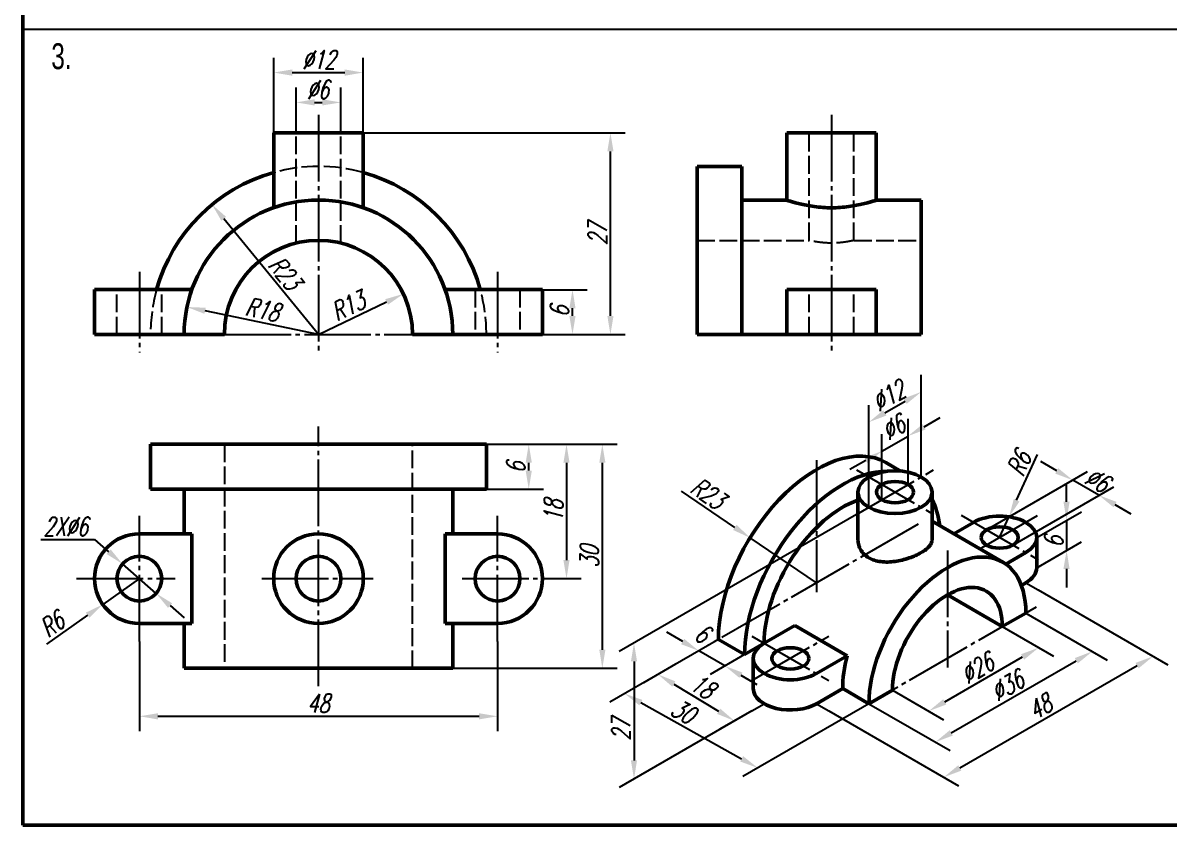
# Model space of a CAD drawing. Header units: millimetres. Extents: x 94 to 2877, y 87 to 1089.
# Drawn here: x 856 to 1010.8, y 396.5 to 504.9 of the extents above; entities that cross this region are included whole.
import ezdxf

# ---------------------------------------------------------------- set-up
doc = ezdxf.new("R2010")
doc.units = ezdxf.units.MM
doc.header["$LTSCALE"] = 0.6
doc.header["$PDMODE"] = 33
doc.header["$PDSIZE"] = 1.5
doc.linetypes.add('myCENTER', pattern=[18, 15, -1, 1, -1])
doc.linetypes.add('myHIDDEN', pattern=[5, 4, -1])
doc.layers.get('Defpoints').update_dxf_attribs({"lineweight": 20})
for name, color, linetype, lineweight in [('中心线', 7, 'myCENTER', 25), ('尺寸', 7, 'Continuous', 25), ('标题文字', 7, 'Continuous', 25), ('答案中心线', 1, 'myCENTER', 25), ('答案尺寸', 1, 'Continuous', 25), ('答案粗实线', 1, 'Continuous', 50), ('答案虚线', 1, 'myHIDDEN', 25), ('粗实线', 7, 'Continuous', 50), ('细实线', 7, 'Continuous', 25), ('轴测图', 7, 'Continuous', 50)]:
    doc.layers.add(name, color=color, linetype=linetype, lineweight=lineweight)
doc.styles.add('尺寸文字1-2.5号', font='txt.shx', dxfattribs={"width": 0.7, "oblique": 15, "height": 2.5})
doc.styles.add('标题汉字2-3.5号', font='', dxfattribs={"width": 0.7, "height": 3.5})
doc.styles.get('标题汉字2-3.5号').set_extended_font_data('FZFangSong-Z02')
doc.dimstyles.new('尺寸25', dxfattribs={"dimtxt": 2.5, "dimasz": 2.5, "dimexe": 2, "dimexo": 0, "dimgap": 0.5, "dimtad": 1, "dimdec": 0, "dimdsep": 46, "dimtxsty": '尺寸文字1-2.5号', "dimcen": 0, "dimadec": 0, "dimazin": 0, "dimtfac": 1, "dimtdec": 0, "dimtmove": 0, "dimatfit": 3, "dimfxl": 1, "dimarcsym": 0})
doc.dimstyles.new('尺寸25$4', dxfattribs={"dimtxt": 2.5, "dimasz": 2.5, "dimexe": 1, "dimexo": 0, "dimgap": 0.5, "dimtad": 1, "dimdec": 0, "dimdsep": 46, "dimtxsty": '尺寸文字1-2.5号', "dimcen": 0, "dimadec": 0, "dimazin": 0, "dimtfac": 1, "dimtdec": 0, "dimtmove": 0, "dimatfit": 1, "dimfxl": 1, "dimarcsym": 0})
doc.dimstyles.new('水平标注25', dxfattribs={"dimtxt": 2.5, "dimasz": 2.5, "dimexe": 2, "dimexo": 0, "dimgap": 0.5, "dimtad": 1, "dimtih": 1, "dimtoh": 1, "dimdec": 0, "dimzin": 0, "dimdsep": 46, "dimtxsty": '尺寸文字1-2.5号', "dimcen": 0, "dimadec": 0, "dimazin": 0, "dimtfac": 1, "dimtdec": 0, "dimtmove": 1, "dimatfit": 3, "dimfxl": 1, "dimtolj": 1, "dimtzin": 0, "dimarcsym": 0})

# ---------------------------------------------------------------- blocks, each defined once
blk = doc.blocks.new('*D319')
at = {"layer": 'Defpoints', "color": 0}
for p in [(918.6, 447.98), (924.32, 447.98), (918.6, 441.93)]:
    blk.add_point(p, dxfattribs=at)
at = {"layer": '答案尺寸', "color": 0, "lineweight": -2}
for p, q in [((918.6, 447.98), (926.32, 447.98)), ((924.32, 444.43), (924.32, 445.48)), ((918.6, 441.93), (926.32, 441.93))]:
    blk.add_line(p, q, dxfattribs=at)
at = {"layer": '答案尺寸', "color": 0}
for points in [[(923.9, 445.48), (924.74, 445.48), (924.32, 447.98)], [(923.9, 444.43), (924.74, 444.43), (924.32, 441.93)]]:
    blk.add_solid(points, dxfattribs=at)
at = {"layer": '答案尺寸', "color": 0, "insert": (922.57, 444.83), "char_height": 2.5, "attachment_point": 5, "rotation": 90, "style": '尺寸文字1-2.5号'}
blk.add_mtext('6', dxfattribs=at)
blk = doc.blocks.new('*D320')
at = {"layer": 'Defpoints', "color": 0}
for p in [(918.6, 447.98), (928.58, 429.83), (929.42, 429.83)]:
    blk.add_point(p, dxfattribs=at)
at = {"layer": '答案尺寸', "color": 0, "lineweight": -2}
for p, q in [((918.6, 447.98), (931.42, 447.98)), ((929.42, 445.48), (929.42, 432.33)), ((928.58, 429.83), (931.42, 429.83))]:
    blk.add_line(p, q, dxfattribs=at)
at = {"layer": '答案尺寸', "color": 0}
for points in [[(929, 445.48), (929.83, 445.48), (929.42, 447.98)], [(929, 432.33), (929.83, 432.33), (929.42, 429.83)]]:
    blk.add_solid(points, dxfattribs=at)
at = {"layer": '答案尺寸', "color": 0, "insert": (927.67, 439), "char_height": 2.5, "attachment_point": 5, "rotation": 90, "style": '尺寸文字1-2.5号'}
blk.add_mtext('18', dxfattribs=at)
blk = doc.blocks.new('*D321')
at = {"layer": 'Defpoints', "color": 0}
for p in [(918.6, 447.98), (914.06, 417.73), (934.26, 417.73)]:
    blk.add_point(p, dxfattribs=at)
at = {"layer": '答案尺寸', "color": 0, "lineweight": -2}
for p, q in [((918.6, 447.98), (936.26, 447.98)), ((934.26, 445.48), (934.26, 420.23)), ((914.06, 417.73), (936.26, 417.73))]:
    blk.add_line(p, q, dxfattribs=at)
at = {"layer": '答案尺寸', "color": 0}
for points in [[(933.85, 445.48), (934.68, 445.48), (934.26, 447.98)], [(933.85, 420.23), (934.68, 420.23), (934.26, 417.73)]]:
    blk.add_solid(points, dxfattribs=at)
at = {"layer": '答案尺寸', "color": 0, "insert": (932.51, 432.79), "char_height": 2.5, "attachment_point": 5, "rotation": 90, "style": '尺寸文字1-2.5号'}
blk.add_mtext('30', dxfattribs=at)
blk = doc.blocks.new('*D322')
at = {"layer": 'Defpoints', "color": 0}
for p in [(871.71, 421.36), (920.11, 421.36), (920.11, 411.24)]:
    blk.add_point(p, dxfattribs=at)
at = {"layer": '答案尺寸', "color": 0, "lineweight": -2}
for p, q in [((871.71, 421.36), (871.71, 409.24)), ((920.11, 421.36), (920.11, 409.24)), ((874.21, 411.24), (917.61, 411.24))]:
    blk.add_line(p, q, dxfattribs=at)
at = {"layer": '答案尺寸', "color": 0}
for points in [[(874.21, 411.65), (874.21, 410.82), (871.71, 411.24)], [(917.61, 411.65), (917.61, 410.82), (920.11, 411.24)]]:
    blk.add_solid(points, dxfattribs=at)
at = {"layer": '答案尺寸', "color": 0, "insert": (895.89, 412.99), "char_height": 2.5, "attachment_point": 5, "style": '尺寸文字1-2.5号'}
blk.add_mtext('48', dxfattribs=at)
blk = doc.blocks.new('*D323')
at = {"layer": 'Defpoints', "color": 0}
for p in [(898.93, 494.15), (892.88, 490.04), (898.93, 490.04)]:
    blk.add_point(p, dxfattribs=at)
at = {"layer": '答案尺寸', "color": 0, "lineweight": -2}
for p, q in [((892.88, 490.04), (892.88, 496.15)), ((898.93, 490.04), (898.93, 496.15)), ((895.38, 494.15), (896.43, 494.15))]:
    blk.add_line(p, q, dxfattribs=at)
at = {"layer": '答案尺寸', "color": 0}
for points in [[(895.38, 494.57), (895.38, 493.74), (892.88, 494.15)], [(896.43, 494.57), (896.43, 493.74), (898.93, 494.15)]]:
    blk.add_solid(points, dxfattribs=at)
at = {"layer": '答案尺寸', "color": 0, "insert": (895.83, 495.9), "char_height": 2.5, "attachment_point": 5, "style": '尺寸文字1-2.5号'}
blk.add_mtext('%%c6', dxfattribs=at)
blk = doc.blocks.new('*D324')
at = {"layer": 'Defpoints', "color": 0}
for p in [(901.96, 498.18), (889.86, 490.04), (901.96, 490.04)]:
    blk.add_point(p, dxfattribs=at)
at = {"layer": '答案尺寸', "color": 0, "lineweight": -2}
for p, q in [((889.86, 490.04), (889.86, 500.18)), ((901.96, 490.04), (901.96, 500.18)), ((892.36, 498.18), (899.46, 498.18))]:
    blk.add_line(p, q, dxfattribs=at)
at = {"layer": '答案尺寸', "color": 0}
for points in [[(892.36, 498.6), (892.36, 497.76), (889.86, 498.18)], [(899.46, 498.6), (899.46, 497.76), (901.96, 498.18)]]:
    blk.add_solid(points, dxfattribs=at)
at = {"layer": '答案尺寸', "color": 0, "insert": (895.95, 499.93), "char_height": 2.5, "attachment_point": 5, "style": '尺寸文字1-2.5号'}
blk.add_mtext('%%c12', dxfattribs=at)
blk = doc.blocks.new('*D325')
at = {"layer": 'Defpoints', "color": 0}
for p in [(869.43, 431.82), (873.98, 427.84)]:
    blk.add_point(p, dxfattribs=at)
at = {"layer": '答案尺寸', "color": 0, "lineweight": -2}
for p, q in [((858.38, 435.12), (865.67, 435.12)), ((865.67, 435.12), (867.55, 433.47)), ((873.98, 427.84), (869.43, 431.82)), ((875.87, 426.19), (877.75, 424.55))]:
    blk.add_line(p, q, dxfattribs=at)
at = {"layer": '答案尺寸', "color": 0}
for points in [[(867.83, 433.78), (867.28, 433.16), (869.43, 431.82)], [(876.14, 426.51), (875.59, 425.88), (873.98, 427.84)]]:
    blk.add_solid(points, dxfattribs=at)
at = {"layer": '答案尺寸', "color": 0, "insert": (861.77, 436.87), "char_height": 2.5, "attachment_point": 5, "style": '尺寸文字1-2.5号'}
blk.add_mtext('\\A1;2X%%c6', dxfattribs=at)
blk = doc.blocks.new('*D326')
at = {"layer": 'Defpoints', "color": 0}
for p in [(926.16, 468.86), (930.23, 468.86), (926.16, 462.81)]:
    blk.add_point(p, dxfattribs=at)
at = {"layer": '答案尺寸', "color": 0, "lineweight": -2}
for p, q in [((926.16, 468.86), (932.23, 468.86)), ((930.23, 465.31), (930.23, 466.36)), ((926.16, 462.81), (932.23, 462.81))]:
    blk.add_line(p, q, dxfattribs=at)
at = {"layer": '答案尺寸', "color": 0}
for points in [[(929.81, 466.36), (930.64, 466.36), (930.23, 468.86)], [(929.81, 465.31), (930.64, 465.31), (930.23, 462.81)]]:
    blk.add_solid(points, dxfattribs=at)
at = {"layer": '答案尺寸', "color": 0, "insert": (928.48, 465.92), "char_height": 2.5, "attachment_point": 5, "rotation": 90, "style": '尺寸文字1-2.5号'}
blk.add_mtext('6', dxfattribs=at)
blk = doc.blocks.new('*D327')
at = {"layer": 'Defpoints', "color": 0}
for p in [(901.96, 490.04), (935.35, 490.04), (926.92, 462.81)]:
    blk.add_point(p, dxfattribs=at)
at = {"layer": '答案尺寸', "color": 0, "lineweight": -2}
for p, q in [((901.96, 490.04), (937.35, 490.04)), ((935.35, 465.31), (935.35, 487.54)), ((926.92, 462.81), (937.35, 462.81))]:
    blk.add_line(p, q, dxfattribs=at)
at = {"layer": '答案尺寸', "color": 0}
for points in [[(934.94, 487.54), (935.77, 487.54), (935.35, 490.04)], [(934.94, 465.31), (935.77, 465.31), (935.35, 462.81)]]:
    blk.add_solid(points, dxfattribs=at)
at = {"layer": '答案尺寸', "color": 0, "insert": (933.6, 476.39), "char_height": 2.5, "attachment_point": 5, "rotation": 90, "style": '尺寸文字1-2.5号'}
blk.add_mtext('27', dxfattribs=at)
blk = doc.blocks.new('*D328')
at = {"layer": 'Defpoints', "color": 0}
for p in [(907.37, 468.28), (895.91, 462.81)]:
    blk.add_point(p, dxfattribs=at)
at = {"layer": '答案尺寸', "color": 0, "lineweight": -2}
blk.add_line((895.91, 462.81), (905.12, 467.21), dxfattribs=at)
at = {"layer": '答案尺寸', "color": 0}
blk.add_solid([(904.94, 467.58), (905.3, 466.83), (907.37, 468.28)], dxfattribs=at)
at = {"layer": '答案尺寸', "color": 0, "insert": (899.91, 466.66), "char_height": 2.5, "attachment_point": 5, "rotation": 25.5214, "style": '尺寸文字1-2.5号'}
blk.add_mtext('R13', dxfattribs=at)
blk = doc.blocks.new('*D329')
at = {"layer": 'Defpoints', "color": 0}
for p in [(878.14, 466.52), (895.91, 462.81)]:
    blk.add_point(p, dxfattribs=at)
at = {"layer": '答案尺寸', "color": 0, "lineweight": -2}
blk.add_line((895.91, 462.81), (880.59, 466.01), dxfattribs=at)
at = {"layer": '答案尺寸', "color": 0}
blk.add_solid([(880.67, 466.42), (880.5, 465.6), (878.14, 466.52)], dxfattribs=at)
at = {"layer": '答案尺寸', "color": 0, "insert": (888.36, 466.18), "char_height": 2.5, "attachment_point": 5, "rotation": 348.2094, "style": '尺寸文字1-2.5号'}
blk.add_mtext('R18', dxfattribs=at)
blk = doc.blocks.new('*D330')
at = {"layer": 'Defpoints', "color": 0}
for p in [(881.53, 480.36), (895.91, 462.81)]:
    blk.add_point(p, dxfattribs=at)
at = {"layer": '答案尺寸', "color": 0, "lineweight": -2}
blk.add_line((895.91, 462.81), (883.11, 478.43), dxfattribs=at)
at = {"layer": '答案尺寸', "color": 0}
blk.add_solid([(883.44, 478.69), (882.79, 478.16), (881.53, 480.36)], dxfattribs=at)
at = {"layer": '答案尺寸', "color": 0, "insert": (891.38, 471.1), "char_height": 2.5, "attachment_point": 5, "rotation": 309.33, "style": '尺寸文字1-2.5号'}
blk.add_mtext('R23', dxfattribs=at)
blk = doc.blocks.new('*D331')
at = {"layer": 'Defpoints', "color": 0}
for p in [(992.94, 435.39), (996.98, 433.64), (992.94, 431.31)]:
    blk.add_point(p, dxfattribs=at)
at = {"layer": '尺寸', "color": 0, "lineweight": -2}
for p, q in [((996.98, 440.22), (996.98, 442.72)), ((992.94, 435.39), (998.98, 438.87)), ((996.98, 437.72), (996.98, 433.64)), ((992.94, 431.31), (998.98, 434.79)), ((996.98, 431.14), (996.98, 428.64))]:
    blk.add_line(p, q, dxfattribs=at)
at = {"layer": '尺寸', "color": 0}
for points in [[(996.56, 440.22), (997.39, 440.22), (996.98, 437.72)], [(996.56, 431.14), (997.39, 431.14), (996.98, 433.64)]]:
    blk.add_solid(points, dxfattribs=at)
at = {"layer": '尺寸', "color": 0, "insert": (995.25, 434.8), "char_height": 2.5, "attachment_point": 5, "rotation": 90, "style": '尺寸文字1-2.5号'}
blk.add_mtext('6', dxfattribs=at)
blk = doc.blocks.new('*D15')
at = {"layer": 'Defpoints', "color": 0}
for p in [(993.14, 428.31), (1008.68, 419.34), (964.86, 411.98)]:
    blk.add_point(p, dxfattribs=at)
at = {"layer": '尺寸', "color": 0, "lineweight": -2}
for p, q in [((993.14, 428.31), (1010.68, 418.18)), ((982.56, 404.26), (1006.51, 418.09)), ((964.86, 411.98), (982.39, 401.85))]:
    blk.add_line(p, q, dxfattribs=at)
at = {"layer": '尺寸', "color": 0}
for points in [[(1006.3, 418.45), (1006.72, 417.73), (1008.68, 419.34)], [(982.35, 404.62), (982.76, 403.9), (980.39, 403.01)]]:
    blk.add_solid(points, dxfattribs=at)
at = {"layer": '尺寸', "color": 0, "insert": (993.38, 412.53), "char_height": 2.5, "attachment_point": 5, "rotation": 30, "style": '尺寸文字1-2.5号'}
blk.add_mtext('48', dxfattribs=at)
blk = doc.blocks.new('*D332')
at = {"layer": 'Defpoints', "color": 0}
for p in [(968.61, 438.51), (954.46, 411.98), (938.54, 402.78)]:
    blk.add_point(p, dxfattribs=at)
at = {"layer": '尺寸', "color": 0, "lineweight": -2}
for p, q in [((968.61, 438.51), (936.54, 420)), ((938.54, 418.65), (938.54, 405.28)), ((954.46, 411.98), (936.54, 401.63))]:
    blk.add_line(p, q, dxfattribs=at)
at = {"layer": '尺寸', "color": 0}
for points in [[(938.12, 418.65), (938.95, 418.65), (938.54, 421.15)], [(938.12, 405.28), (938.95, 405.28), (938.54, 402.78)]]:
    blk.add_solid(points, dxfattribs=at)
at = {"layer": '尺寸', "color": 0, "insert": (936.79, 409.45), "char_height": 2.5, "attachment_point": 5, "rotation": 90, "style": '尺寸文字1-2.5号'}
blk.add_mtext('27', dxfattribs=at)
blk = doc.blocks.new('*D333')
at = {"layer": 'Defpoints', "color": 0}
for p in [(949.94, 421.61), (947.29, 420.08), (953.47, 419.57)]:
    blk.add_point(p, dxfattribs=at)
at = {"layer": '尺寸', "color": 0, "lineweight": -2}
for p, q in [((945.12, 421.33), (942.96, 422.58)), ((949.94, 421.61), (945.29, 418.93)), ((950.82, 418.04), (947.29, 420.08)), ((953.47, 419.57), (948.82, 416.88)), ((952.99, 416.79), (955.15, 415.54))]:
    blk.add_line(p, q, dxfattribs=at)
at = {"layer": '尺寸', "color": 0}
for points in [[(945.33, 421.69), (944.91, 420.97), (947.29, 420.08)], [(953.19, 417.15), (952.78, 416.43), (950.82, 418.04)]]:
    blk.add_solid(points, dxfattribs=at)
at = {"layer": '尺寸', "color": 0, "insert": (947.76, 422.43), "char_height": 2.5, "attachment_point": 5, "rotation": 330, "style": '尺寸文字1-2.5号'}
blk.add_mtext('6', dxfattribs=at)
blk = doc.blocks.new('*D334')
at = {"layer": 'Defpoints', "color": 0}
for p in [(949.94, 421.61), (967.92, 411.58), (955.26, 404.27)]:
    blk.add_point(p, dxfattribs=at)
at = {"layer": '尺寸', "color": 0, "lineweight": -2}
for p, q in [((949.94, 421.61), (935.26, 413.14)), ((939.46, 413.09), (953.08, 405.49)), ((967.92, 411.58), (953.25, 403.11))]:
    blk.add_line(p, q, dxfattribs=at)
at = {"layer": '尺寸', "color": 0}
for points in [[(939.67, 413.45), (939.26, 412.72), (937.28, 414.3)], [(953.28, 405.86), (952.88, 405.13), (955.26, 404.27)]]:
    blk.add_solid(points, dxfattribs=at)
at = {"layer": '尺寸', "color": 0, "insert": (945.19, 411.9), "char_height": 2.5, "attachment_point": 5, "rotation": 330.8472, "style": '尺寸文字1-2.5号'}
blk.add_mtext('30', dxfattribs=at)
blk = doc.blocks.new('*D335')
at = {"layer": 'Defpoints', "color": 0}
for p in [(944.14, 418.26), (954.46, 411.98), (952.11, 410.62)]:
    blk.add_point(p, dxfattribs=at)
at = {"layer": '尺寸', "color": 0, "lineweight": -2}
for p, q in [((944.14, 418.26), (939.81, 415.76)), ((943.92, 415.6), (949.97, 411.92)), ((954.46, 411.98), (950.13, 409.48))]:
    blk.add_line(p, q, dxfattribs=at)
at = {"layer": '尺寸', "color": 0}
for points in [[(944.13, 415.96), (943.7, 415.25), (941.78, 416.9)], [(950.19, 412.27), (949.76, 411.56), (952.11, 410.62)]]:
    blk.add_solid(points, dxfattribs=at)
at = {"layer": '尺寸', "color": 0, "insert": (947.81, 415.28), "char_height": 2.5, "attachment_point": 5, "rotation": 328.6768, "style": '尺寸文字1-2.5号'}
blk.add_mtext('18', dxfattribs=at)
blk = doc.blocks.new('*D336')
at = {"layer": 'Defpoints', "color": 0}
for p in [(977.34, 455.05), (977.34, 443.55), (970.27, 439.47)]:
    blk.add_point(p, dxfattribs=at)
at = {"layer": '尺寸', "color": 0, "lineweight": -2}
for p, q in [((977.34, 443.55), (977.34, 457.36)), ((972.43, 452.22), (975.17, 453.8)), ((970.27, 439.47), (970.27, 453.28))]:
    blk.add_line(p, q, dxfattribs=at)
at = {"layer": '尺寸', "color": 0}
for points in [[(974.96, 454.16), (975.38, 453.44), (977.34, 455.05)], [(972.22, 452.58), (972.64, 451.86), (970.27, 450.97)]]:
    blk.add_solid(points, dxfattribs=at)
at = {"layer": '尺寸', "color": 0, "insert": (972.93, 454.52), "char_height": 2.5, "attachment_point": 5, "rotation": 30, "style": '尺寸文字1-2.5号'}
blk.add_mtext('%%c12', dxfattribs=at)
blk = doc.blocks.new('*D337')
at = {"layer": 'Defpoints', "color": 0}
for p in [(975.57, 449.09), (975.57, 442.53), (972.03, 440.49)]:
    blk.add_point(p, dxfattribs=at)
at = {"layer": '尺寸', "color": 0, "lineweight": -2}
for p, q in [((975.57, 442.53), (975.57, 451.4)), ((977.73, 450.34), (979.9, 451.59)), ((972.03, 440.49), (972.03, 449.35)), ((972.03, 447.05), (975.57, 449.09)), ((969.87, 445.8), (967.7, 444.55))]:
    blk.add_line(p, q, dxfattribs=at)
at = {"layer": '尺寸', "color": 0}
for points in [[(977.53, 450.7), (977.94, 449.98), (975.57, 449.09)], [(969.66, 446.16), (970.08, 445.43), (972.03, 447.05)]]:
    blk.add_solid(points, dxfattribs=at)
at = {"layer": '尺寸', "color": 0, "insert": (973.58, 450.26), "char_height": 2.5, "attachment_point": 5, "rotation": 30, "style": '尺寸文字1-2.5号'}
blk.add_mtext('%%c6', dxfattribs=at)
blk = doc.blocks.new('*D16')
at = {"layer": 'Defpoints', "color": 0}
for p in [(989.2, 438.15), (987.94, 435.39)]:
    blk.add_point(p, dxfattribs=at)
at = {"layer": '尺寸', "color": 0, "lineweight": -2}
for p, q in [((990.23, 440.42), (993.05, 446.61)), ((987.94, 435.39), (989.2, 438.15))]:
    blk.add_line(p, q, dxfattribs=at)
at = {"layer": '尺寸', "color": 0}
blk.add_solid([(989.85, 440.59), (990.61, 440.25), (989.2, 438.15)], dxfattribs=at)
at = {"layer": '尺寸', "color": 0, "insert": (990.57, 445.38), "char_height": 2.5, "attachment_point": 5, "rotation": 65.5337, "style": '尺寸文字1-2.5号'}
blk.add_mtext('R6', dxfattribs=at)
blk = doc.blocks.new('*D338')
at = {"layer": 'Defpoints', "color": 0}
for p in [(997.82, 443.13), (986.18, 436.41), (989.71, 434.37)]:
    blk.add_point(p, dxfattribs=at)
at = {"layer": '尺寸', "color": 0, "lineweight": -2}
for p, q in [((995.65, 444.38), (993.49, 445.63)), ((986.18, 436.41), (999.82, 444.29)), ((1001.35, 441.09), (997.82, 443.13)), ((989.71, 434.37), (1003.35, 442.25)), ((1003.52, 439.84), (1005.68, 438.59))]:
    blk.add_line(p, q, dxfattribs=at)
at = {"layer": '尺寸', "color": 0}
for points in [[(995.86, 444.74), (995.45, 444.02), (997.82, 443.13)], [(1003.73, 440.2), (1003.31, 439.48), (1001.35, 441.09)]]:
    blk.add_solid(points, dxfattribs=at)
at = {"layer": '尺寸', "color": 0, "insert": (1001.13, 443.17), "char_height": 2.5, "attachment_point": 5, "rotation": 330, "style": '尺寸文字1-2.5号'}
blk.add_mtext('%%c6', dxfattribs=at)
blk = doc.blocks.new('*D339')
at = {"layer": 'Defpoints', "color": 0}
for p in [(988.3, 423.35), (993.21, 420.51), (973.45, 414.77)]:
    blk.add_point(p, dxfattribs=at)
at = {"layer": '尺寸', "color": 0, "lineweight": -2}
for p, q in [((988.3, 423.35), (995.21, 419.36)), ((980.52, 413.19), (991.04, 419.26)), ((973.45, 414.77), (980.36, 410.78))]:
    blk.add_line(p, q, dxfattribs=at)
at = {"layer": '尺寸', "color": 0}
for points in [[(990.83, 419.62), (991.25, 418.9), (993.21, 420.51)], [(980.32, 413.55), (980.73, 412.83), (978.36, 411.94)]]:
    blk.add_solid(points, dxfattribs=at)
at = {"layer": '尺寸', "color": 0, "insert": (984.91, 417.74), "char_height": 2.5, "attachment_point": 5, "rotation": 30, "style": '尺寸文字1-2.5号'}
blk.add_mtext('%%c26', dxfattribs=at)
blk = doc.blocks.new('*D340')
at = {"layer": 'Defpoints', "color": 0}
for p in [(991.48, 425.18), (1000.46, 420), (970.27, 412.94)]:
    blk.add_point(p, dxfattribs=at)
at = {"layer": '尺寸', "color": 0, "lineweight": -2}
for p, q in [((991.48, 425.18), (1002.46, 418.84)), ((981.41, 409), (998.29, 418.75)), ((970.27, 412.94), (981.25, 406.6))]:
    blk.add_line(p, q, dxfattribs=at)
at = {"layer": '尺寸', "color": 0}
for points in [[(998.09, 419.11), (998.5, 418.39), (1000.46, 420)], [(981.2, 409.36), (981.62, 408.64), (979.25, 407.75)]]:
    blk.add_solid(points, dxfattribs=at)
at = {"layer": '尺寸', "color": 0, "insert": (988.98, 415.39), "char_height": 2.5, "attachment_point": 5, "rotation": 30, "style": '尺寸文字1-2.5号'}
blk.add_mtext('%%c36', dxfattribs=at)
blk = doc.blocks.new('*D17')
at = {"layer": 'Defpoints', "color": 0}
for p in [(954.24, 435.34), (963.19, 429.27)]:
    blk.add_point(p, dxfattribs=at)
at = {"layer": '尺寸', "color": 0, "lineweight": -2}
for p, q in [((952.17, 436.75), (944.95, 441.64)), ((963.19, 429.27), (954.24, 435.34))]:
    blk.add_line(p, q, dxfattribs=at)
at = {"layer": '尺寸', "color": 0}
blk.add_solid([(952.4, 437.09), (951.93, 436.4), (954.24, 435.34)], dxfattribs=at)
at = {"layer": '尺寸', "color": 0, "insert": (948.51, 441.35), "char_height": 2.5, "attachment_point": 5, "rotation": 325.8472, "style": '尺寸文字1-2.5号'}
blk.add_mtext('R23', dxfattribs=at)
blk = doc.blocks.new('*D355')
at = {"layer": 'Defpoints', "color": 0}
for p in [(871.71, 429.83), (866.76, 426.34)]:
    blk.add_point(p, dxfattribs=at)
at = {"layer": '答案尺寸', "color": 0, "lineweight": -2}
for p, q in [((871.71, 429.83), (866.76, 426.34)), ((864.72, 424.9), (859.17, 420.99))]:
    blk.add_line(p, q, dxfattribs=at)
at = {"layer": '答案尺寸', "color": 0}
blk.add_solid([(864.48, 425.24), (864.96, 424.56), (866.76, 426.34)], dxfattribs=at)
at = {"layer": '答案尺寸', "color": 0, "insert": (859.91, 423.66), "char_height": 2.5, "attachment_point": 5, "rotation": 35.1919, "style": '尺寸文字1-2.5号'}
blk.add_mtext('R6', dxfattribs=at)

msp = doc.modelspace()

# ---------------------------------------------------------------- linework, layer by layer
at = {"layer": '中心线'}
for p, q in [((895.909, 492.456), (895.909, 460.391)), ((965.224, 492.456), (965.224, 460.391)), ((883.204, 462.811), (908.614, 462.811)), ((895.909, 415.311), (895.909, 450.401)), ((963.195, 445.835), (963.195, 428.019)), ((968.605, 438.513), (978.997, 444.513)), ((968.605, 444.513), (978.997, 438.513)), ((982.747, 438.389), (993.14, 432.389)), ((985.266, 433.843), (993.14, 438.389)), ((976.926, 437.193), (948.509, 420.787)), ((980.872, 433.629), (980.872, 417.813)), ((991.479, 429.266), (993.14, 428.307)), ((992.871, 425.987), (967.918, 411.581)), ((954.463, 416.059), (964.855, 422.059)), ((954.463, 422.059), (964.855, 416.059)), ((954.463, 411.977), (956.124, 412.936)), ((963.195, 412.936), (964.855, 411.977))]:
    msp.add_line(p, q, dxfattribs=at)
at = {"layer": '答案中心线'}
for p, q in [((871.709, 471.281), (871.709, 460.391)), ((920.109, 471.281), (920.109, 460.391)), ((871.709, 421.361), (871.709, 438.301)), ((920.109, 421.361), (920.109, 438.301)), ((863.239, 429.831), (876.552, 429.831)), ((888.267, 429.831), (903.308, 429.831)), ((915.309, 429.831), (928.579, 429.831))]:
    msp.add_line(p, q, dxfattribs=at)
at = {"layer": '答案粗实线', "extrusion": (0, 1, 0)}
for p, q in [((889.859, 479.923), (889.859, 490.036)), ((901.959, 490.036), (889.859, 490.036)), ((901.959, 479.923), (901.959, 490.036)), ((959.174, 480.961), (959.174, 490.036)), ((971.274, 490.036), (959.174, 490.036)), ((971.274, 480.961), (971.274, 490.036)), ((947.074, 485.498), (953.124, 485.498)), ((947.074, 485.498), (947.074, 462.811)), ((953.124, 462.811), (953.124, 485.498)), ((953.124, 480.961), (959.174, 480.961)), ((971.274, 480.961), (977.324, 480.961)), ((977.324, 462.811), (977.324, 480.961)), ((865.659, 462.811), (865.659, 468.861)), ((871.709, 468.861), (865.659, 468.861)), ((878.797, 468.861), (871.709, 468.861)), ((920.109, 468.861), (913.021, 468.861)), ((920.109, 468.861), (926.159, 468.861)), ((926.159, 468.861), (926.159, 462.811)), ((971.274, 468.861), (959.174, 468.861)), ((959.174, 462.811), (959.174, 468.861)), ((971.274, 462.811), (971.274, 468.861)), ((865.659, 462.811), (871.709, 462.811)), ((871.709, 462.811), (877.759, 462.811)), ((883.204, 462.811), (877.759, 462.811)), ((914.059, 462.811), (908.614, 462.811)), ((914.059, 462.811), (920.109, 462.811)), ((926.159, 462.811), (920.109, 462.811)), ((953.124, 462.811), (947.074, 462.811)), ((959.174, 462.811), (953.124, 462.811)), ((959.174, 462.811), (971.274, 462.811)), ((977.324, 462.811), (971.274, 462.811))]:
    msp.add_line(p, q, dxfattribs=at)
at = {"layer": '答案粗实线'}
for p, q in [((873.221, 441.931), (873.221, 447.981)), ((918.596, 447.981), (873.221, 447.981)), ((918.596, 447.981), (918.596, 441.931)), ((873.221, 441.931), (918.596, 441.931)), ((877.759, 435.881), (877.759, 441.931)), ((914.059, 441.931), (914.059, 435.881)), ((871.709, 435.881), (878.797, 435.881)), ((878.797, 435.881), (878.797, 423.781)), ((913.021, 423.781), (913.021, 435.881)), ((913.021, 435.881), (920.109, 435.881)), ((878.797, 423.781), (871.709, 423.781)), ((877.759, 417.731), (877.759, 423.781)), ((920.109, 423.781), (913.021, 423.781)), ((914.059, 423.781), (914.059, 417.731)), ((877.759, 417.731), (914.059, 417.731))]:
    msp.add_line(p, q, dxfattribs=at)
for centre, radius in [((895.909, 429.831), 6.05), ((871.709, 429.831), 3.025), ((895.909, 429.831), 3.025), ((920.109, 429.831), 3.025)]:
    msp.add_circle(centre, radius, dxfattribs=at)
for centre, radius, start, end in [((895.909, 462.811), 22.688, 105.46601, 164.53399), ((895.909, 462.811), 22.688, 15.46601, 74.53399), ((895.909, 462.811), 18.15, 0, 180), ((895.909, 462.811), 12.705, 0, 180), ((871.709, 429.831), 6.05, 90, 270), ((920.109, 429.831), 6.05, 270, 90)]:
    msp.add_arc(centre, radius, start, end, dxfattribs=at)
for points, knots in [([(959.174, 480.961), (959.174, 480.961), (959.211, 480.949), (959.366, 480.898), (959.483, 480.86), (959.793, 480.764), (959.985, 480.706), (960.428, 480.581), (960.679, 480.514), (961.213, 480.385), (961.515, 480.317), (962.173, 480.19), (962.529, 480.13), (963.273, 480.03), (963.662, 479.99), (964.446, 479.936), (964.841, 479.923), (965.224, 479.923)], [45.5820088, 45.5820088, 45.5820088, 45.5820088, 47.4808186, 47.4808186, 49.3796285, 49.3796285, 51.2784383, 51.2784383, 53.1772481, 53.1772481, 55.076939, 55.076939, 56.9766299, 56.9766299, 58.8763208, 58.8763208, 60.7760117, 60.7760117, 60.7760117, 60.7760117]), ([(965.224, 479.923), (965.607, 479.923), (966.002, 479.936), (966.786, 479.99), (967.175, 480.03), (967.92, 480.13), (968.276, 480.19), (968.933, 480.317), (969.235, 480.385), (969.769, 480.514), (970.02, 480.581), (970.463, 480.706), (970.655, 480.764), (970.965, 480.86), (971.083, 480.898), (971.237, 480.949), (971.274, 480.961), (971.274, 480.961)], [0, 0, 0, 0, 1.8996909, 1.8996909, 3.7993818, 3.7993818, 5.6990727, 5.6990727, 7.5987636, 7.5987636, 9.4975735, 9.4975735, 11.3963833, 11.3963833, 13.2951931, 13.2951931, 15.1940029, 15.1940029, 15.1940029, 15.1940029])]:
    msp.add_open_spline(points, degree=3, knots=knots, dxfattribs=at)
at = {"layer": '答案虚线', "extrusion": (0, 1, 0)}
for p, q in [((892.884, 475.151), (892.884, 490.036)), ((898.934, 475.151), (898.934, 490.036)), ((962.199, 475.516), (962.199, 490.036)), ((968.249, 475.516), (968.249, 490.036)), ((947.074, 475.516), (962.199, 475.516)), ((968.249, 475.516), (977.324, 475.516)), ((868.684, 462.811), (868.684, 468.861)), ((874.734, 462.811), (874.734, 468.861)), ((917.084, 468.861), (917.084, 462.811)), ((923.134, 468.861), (923.134, 462.811)), ((962.199, 462.811), (962.199, 468.861)), ((968.249, 462.811), (968.249, 468.861))]:
    msp.add_line(p, q, dxfattribs=at)
at = {"layer": '答案虚线'}
for p, q in [((883.204, 447.981), (883.204, 417.731)), ((908.614, 417.731), (908.614, 447.981))]:
    msp.add_line(p, q, dxfattribs=at)
for start, end in [(74.53399, 105.46601), (164.53399, 180), (0, 15.46601)]:
    msp.add_arc((895.909, 462.811), 22.688, start, end, dxfattribs=at)
for points, knots in [([(965.224, 475.151), (965.033, 475.151), (964.836, 475.155), (964.445, 475.174), (964.251, 475.188), (963.878, 475.222), (963.7, 475.243), (963.37, 475.288), (963.219, 475.312), (962.951, 475.357), (962.826, 475.381), (962.604, 475.425), (962.508, 475.446), (962.353, 475.48), (962.294, 475.494), (962.218, 475.512), (962.199, 475.516), (962.199, 475.516)], [0, 0, 0, 0, 0.9456937, 0.9456937, 1.8913874, 1.8913874, 2.8370811, 2.8370811, 3.7827748, 3.7827748, 4.7283603, 4.7283603, 5.6739458, 5.6739458, 6.6195314, 6.6195314, 7.5651169, 7.5651169, 7.5651169, 7.5651169]), ([(968.249, 475.516), (968.249, 475.516), (968.231, 475.512), (968.154, 475.494), (968.095, 475.48), (967.941, 475.446), (967.845, 475.425), (967.623, 475.381), (967.497, 475.357), (967.229, 475.312), (967.078, 475.288), (966.748, 475.243), (966.57, 475.222), (966.198, 475.188), (966.003, 475.174), (965.612, 475.155), (965.415, 475.151), (965.224, 475.151)], [22.6953506, 22.6953506, 22.6953506, 22.6953506, 23.6409362, 23.6409362, 24.5865217, 24.5865217, 25.5321072, 25.5321072, 26.4776928, 26.4776928, 27.4233864, 27.4233864, 28.3690801, 28.3690801, 29.3147738, 29.3147738, 30.2604675, 30.2604675, 30.2604675, 30.2604675])]:
    msp.add_open_spline(points, degree=3, knots=knots, dxfattribs=at)
at = {"layer": '粗实线'}
for p, q in [((855.981, 621.548), (855.981, 396.548)), ((855.981, 396.548), (1165.981, 396.548))]:
    msp.add_line(p, q, dxfattribs=at)
at = {"layer": '细实线'}
for p, q in [((855.981, 504.048), (1165.981, 504.048)), ((906.06, 447.981), (885.757, 447.981))]:
    msp.add_line(p, q, dxfattribs=at)
at = {"layer": '细实线', "extrusion": (0, 1, 0)}
msp.add_line((959.174, 462.811), (971.274, 462.811), dxfattribs=at)
at = {"layer": '轴测图', "extrusion": (0, 0.816497, 0.57735)}
for p, q in [((972.57, 445.504), (974.536, 444.369)), ((968.801, 435.044), (968.801, 441.513)), ((978.801, 435.044), (978.801, 441.513)), ((978.801, 437.576), (988.372, 432.05)), ((981.73, 435.885), (984.408, 437.431)), ((992.943, 435.389), (992.943, 431.307)), ((991.479, 433.348), (988.778, 431.789)), ((990.872, 428.915), (991.479, 429.266)), ((988.297, 423.346), (980.872, 427.633)), ((991.479, 425.183), (988.297, 423.346)), ((956.124, 421.101), (960.266, 423.492)), ((960.266, 423.492), (967.337, 419.41)), ((953.472, 419.57), (949.936, 421.611)), ((956.124, 421.101), (953.472, 419.57)), ((954.659, 414.977), (954.659, 419.059)), ((967.337, 419.41), (963.195, 417.018)), ((963.195, 412.936), (966.73, 414.977)), ((970.266, 412.936), (966.73, 414.977)), ((973.448, 414.773), (970.266, 412.936))]:
    msp.add_line(p, q, dxfattribs=at)
at = {"layer": '轴测图'}
for centre, major_axis, start_param, end_param in [((963.195, 429.266), (9.375, 16.238), 0, 2.3561945), ((966.73, 427.224), (-9.375, -16.238), 3.4526152, 5.4977871), ((966.73, 427.224), (7.5, 12.99), 0.5888734, 2.3561945), ((966.73, 427.224), (-9.375, -16.238), 2.4980915, 2.7826033), ((987.943, 435.389), (-5, 0), 2.3561945, 5.4977871), ((980.872, 419.059), (7.5, 12.99), 5.4977871, 8.6393798), ((987.943, 431.307), (-5, 0), 2.3561945, 3.1415927), ((980.872, 419.059), (5.25, 9.093), 5.4977871, 8.6393798), ((959.659, 419.059), (5, 0), 2.3561945, 5.4977871), ((977.337, 421.101), (7.5, 12.99), 2.0163576, 2.3561945), ((959.659, 414.977), (5, 0), 3.1415927, 5.4977871)]:
    msp.add_ellipse(centre, major_axis=major_axis, ratio=0.5773503, start_param=start_param, end_param=end_param, dxfattribs=at)
for centre, major_axis in [((973.801, 441.513), (5, 0)), ((973.801, 441.513), (2.5, 0)), ((987.943, 435.389), (-2.5, 0)), ((959.659, 419.059), (2.5, 0))]:
    msp.add_ellipse(centre, major_axis=major_axis, ratio=0.5773503, dxfattribs=at)
for points, knots in [([(968.801, 435.044), (968.801, 434.82), (968.831, 434.588), (968.956, 434.131), (969.052, 433.906), (969.306, 433.482), (969.465, 433.284), (969.832, 432.932), (970.042, 432.777), (970.266, 432.648)], [53.1772481, 53.1772481, 53.1772481, 53.1772481, 55.076939, 55.076939, 56.9766299, 56.9766299, 58.8763208, 58.8763208, 60.7760117, 60.7760117, 60.7760117, 60.7760117]), ([(970.266, 432.648), (970.49, 432.518), (970.742, 432.406), (971.291, 432.23), (971.587, 432.166), (972.202, 432.087), (972.523, 432.072), (973.166, 432.085), (973.489, 432.114), (974.113, 432.201), (974.436, 432.263), (975.079, 432.42), (975.4, 432.514), (976.016, 432.726), (976.312, 432.843), (976.86, 433.09), (977.113, 433.219), (977.561, 433.477), (977.77, 433.615), (978.138, 433.897), (978.296, 434.042), (978.55, 434.333), (978.646, 434.479), (978.772, 434.766), (978.801, 434.908), (978.801, 435.044)], [0, 0, 0, 0, 1.8996909, 1.8996909, 3.7993818, 3.7993818, 5.6990727, 5.6990727, 7.5987636, 7.5987636, 9.4975735, 9.4975735, 11.3963833, 11.3963833, 13.2951931, 13.2951931, 15.1940029, 15.1940029, 17.0928128, 17.0928128, 18.9916226, 18.9916226, 20.8904324, 20.8904324, 22.7892422, 22.7892422, 22.7892422, 22.7892422])]:
    msp.add_open_spline(points, degree=3, knots=knots, dxfattribs=at)

# ---------------------------------------------------------------- texts
at = {"layer": '标题文字', "style": '标题汉字2-3.5号', "width": 0.7}
msp.add_text('3.', height=3.5, dxfattribs=at).set_placement((859.818, 498.642))

# ---------------------------------------------------------------- dimensions: what is measured, and where the dimension line sits
at = {"layer": '尺寸'}
dim = msp.add_aligned_dim(p1=(970.266, 439.472), p2=(977.337, 443.554), distance=9.954, text='%%c12', dimstyle='尺寸25', dxfattribs=at)
dim.commit()
dim.dimension.update_dxf_attribs({"geometry": '*D336', "text_midpoint": (972.926, 454.523)})
for base, p1, p2, angle, text, picture, middle in [((975.569, 449.087), (972.033, 440.492), (975.569, 442.534), 30, '%%c6', '*D337', (973.579, 450.257)), ((997.819, 443.132), (989.711, 434.369), (986.176, 436.41), 150, '%%c6', '*D338', (1001.13, 443.168)), ((996.976, 433.635), (992.943, 435.389), (992.943, 431.307), 270, '6', '*D331', (995.249, 434.803)), ((947.285, 420.08), (953.472, 419.57), (949.936, 421.611), 150, '6', '*D333', (947.758, 422.434))]:
    dim = msp.add_linear_dim(base=base, p1=p1, p2=p2, angle=angle, text=text, dimstyle='尺寸25', override={"dimtmove": 2}, dxfattribs=at)
    dim.commit()
    dim.dimension.update_dxf_attribs({"geometry": picture, "text_midpoint": middle, "dimtype": 161})
dim = msp.add_radius_dim(center=(987.943, 435.389), mpoint=(989.198, 438.147), text='R6', dimstyle='尺寸25$4', dxfattribs=at)
dim.commit()
dim.dimension.update_dxf_attribs({"geometry": '*D16', "text_midpoint": (990.565, 445.377)})
dim = msp.add_radius_dim(center=(963.195, 429.266), mpoint=(954.236, 435.343), text='R23', dimstyle='尺寸25$4', dxfattribs=at)
dim.commit()
dim.dimension.update_dxf_attribs({"geometry": '*D17', "text_midpoint": (947.523, 439.897), "dimtype": 164})
for base, p1, p2, angle, text, picture, middle, dimtype in [((938.537, 402.782), (968.605, 438.513), (954.463, 411.977), 90, '27', '*D332', (938.537, 409.45), 160), ((1008.675, 419.337), (964.855, 411.977), (993.14, 428.307), 30, '48', '*D15', (994.258, 411.014), 161), ((1000.46, 419.998), (970.266, 412.936), (991.479, 425.183), 30, '%%c36', '*D340', (989.853, 413.874), 161), ((993.208, 420.511), (973.448, 414.773), (988.297, 423.346), 30, '%%c26', '*D339', (985.783, 416.224), 161), ((955.263, 404.274), (949.936, 421.611), (967.918, 411.581), 330.84718, '30', '*D334', (944.338, 410.368), 161), ((952.108, 410.617), (944.136, 418.262), (954.463, 411.977), 328.67677, '18', '*D335', (946.903, 413.785), 161)]:
    dim = msp.add_linear_dim(base=base, p1=p1, p2=p2, angle=angle, text=text, dimstyle='尺寸25', dxfattribs=at)
    dim.commit()
    dim.dimension.update_dxf_attribs({"geometry": picture, "text_midpoint": middle, "dimtype": dimtype})
at = {"layer": '答案尺寸'}
for base, p1, p2, text, picture, middle in [((901.959, 498.18), (889.859, 490.036), (901.959, 490.036), '%%c12', '*D324', (895.945, 498.18)), ((898.934, 494.153), (892.884, 490.036), (898.934, 490.036), '%%c6', '*D323', (895.827, 494.153)), ((920.109, 411.237), (871.709, 421.361), (920.109, 421.361), '48', '*D322', (895.887, 411.237))]:
    dim = msp.add_linear_dim(base=base, p1=p1, p2=p2, text=text, dimstyle='尺寸25', dxfattribs=at)
    dim.commit()
    dim.dimension.update_dxf_attribs({"geometry": picture, "text_midpoint": middle, "dimtype": 160})
for base, p1, p2, text, picture, middle in [((935.353, 490.036), (926.915, 462.811), (901.959, 490.036), '27', '*D327', (935.353, 476.39)), ((930.228, 468.861), (926.159, 462.811), (926.159, 468.861), '6', '*D326', (930.228, 465.925)), ((934.263, 417.731), (918.596, 447.981), (914.059, 417.731), '30', '*D321', (934.263, 432.787)), ((924.32, 447.981), (918.596, 441.931), (918.596, 447.981), '6', '*D319', (924.32, 444.833)), ((929.416, 429.831), (918.596, 447.981), (928.579, 429.831), '18', '*D320', (929.416, 438.997))]:
    dim = msp.add_linear_dim(base=base, p1=p1, p2=p2, angle=90, text=text, dimstyle='尺寸25', dxfattribs=at)
    dim.commit()
    dim.dimension.update_dxf_attribs({"geometry": picture, "text_midpoint": middle, "dimtype": 160})
for center, mpoint, text, picture, middle in [((895.909, 462.811), (881.53, 480.36), 'R23', '*D330', (890.024, 469.993)), ((895.909, 462.811), (907.374, 468.285), 'R13', '*D328', (900.661, 465.08)), ((895.909, 462.811), (878.142, 466.52), 'R18', '*D329', (887.998, 464.462)), ((871.709, 429.831), (866.765, 426.344), 'R6', '*D355', (860.923, 422.225))]:
    dim = msp.add_radius_dim(center=center, mpoint=mpoint, text=text, dimstyle='尺寸25$4', dxfattribs=at)
    dim.commit()
    dim.dimension.update_dxf_attribs({"geometry": picture, "text_midpoint": middle, "dimtype": 164})
dim = msp.add_diameter_dim_2p(p1=(873.985, 427.838), p2=(869.433, 431.823), text='2X%%c6', dimstyle='水平标注25', dxfattribs=at)
dim.commit()
dim.dimension.update_dxf_attribs({"geometry": '*D325', "text_midpoint": (861.773, 436.866)})

doc.saveas('drawing.dxf')
